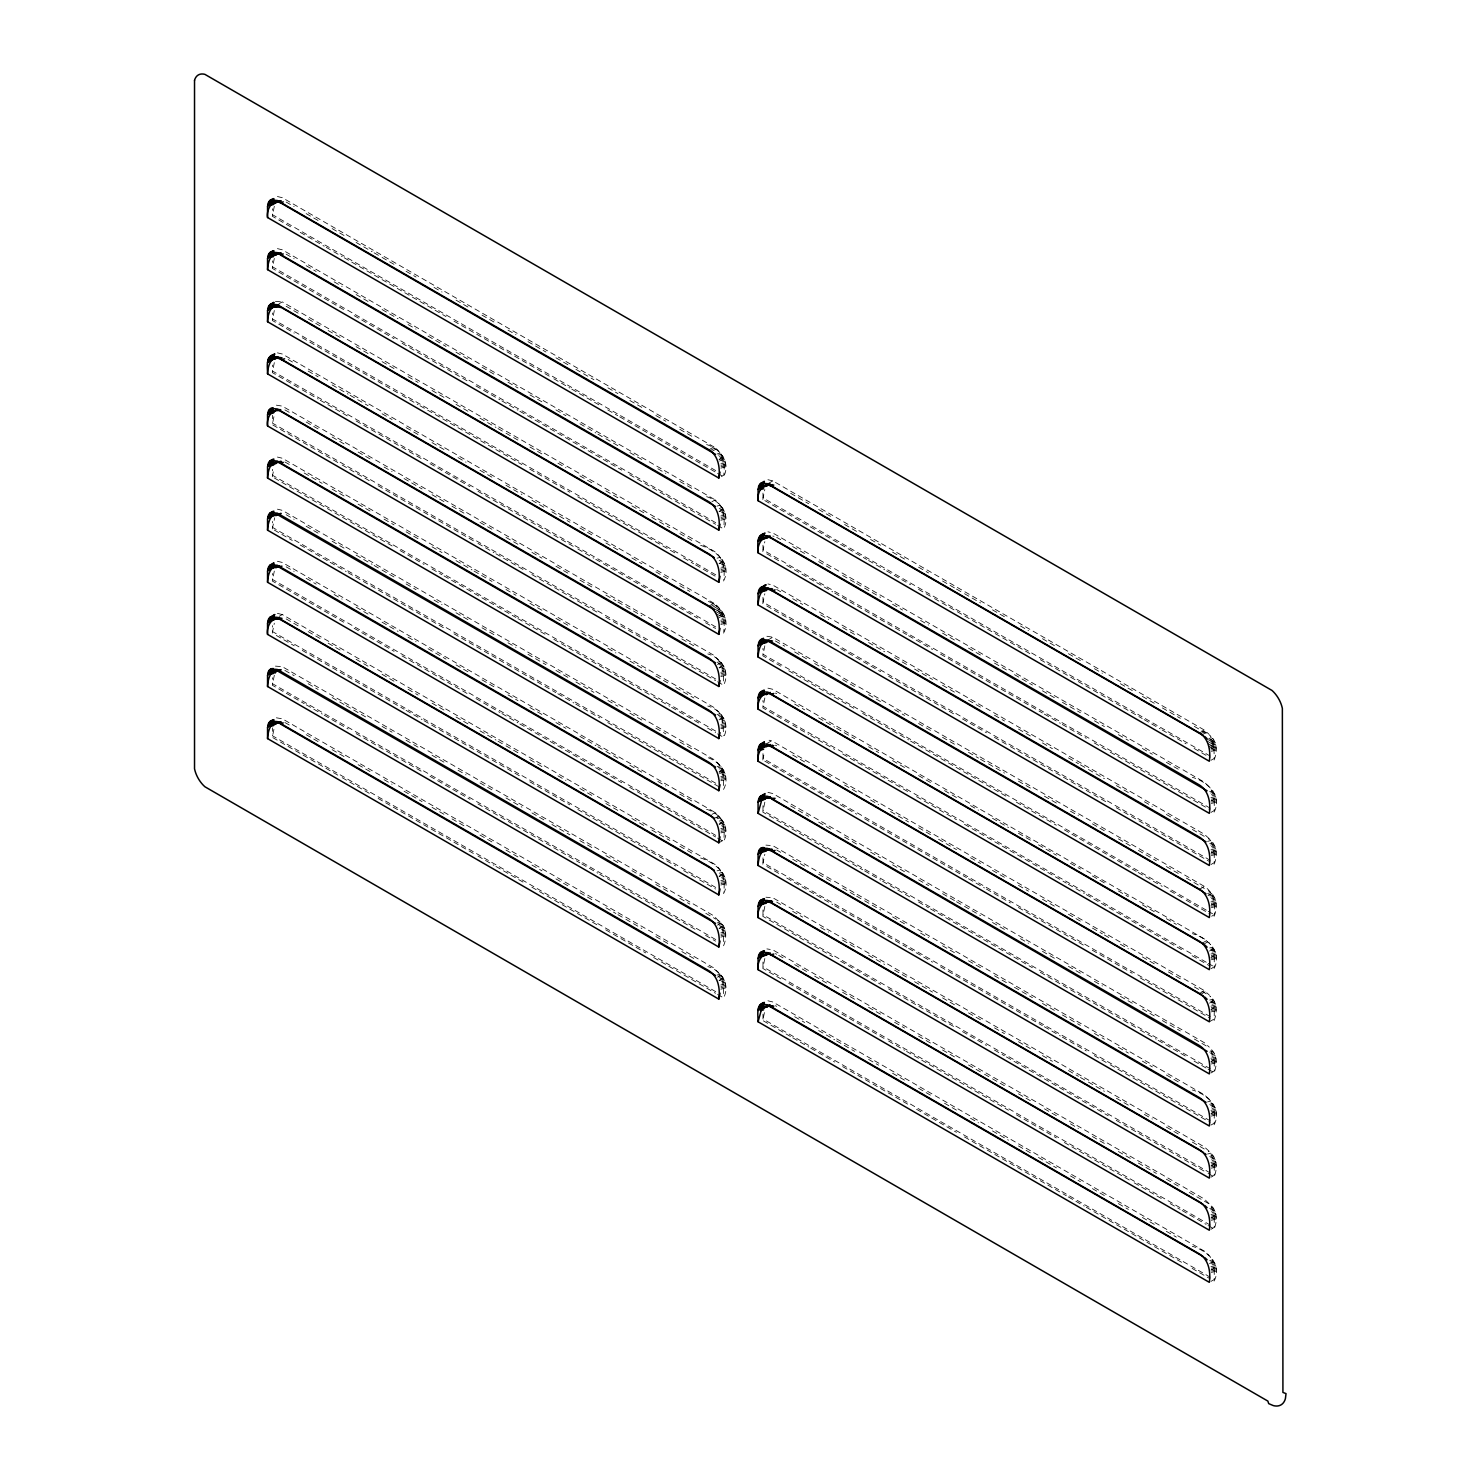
<?xml version="1.0" encoding="UTF-8"?>
<svg xmlns="http://www.w3.org/2000/svg" width="1480" height="1480" viewBox="0 0 1480 1480"><rect width="100%" height="100%" fill="white"/><g stroke="black" fill="none" stroke-linecap="round" stroke-linejoin="round"><path stroke-width="0.75" stroke-dasharray="5 3.75" d="M717.578 473.322L723.554 476.782C731.268 462.463 719.743 448.033 705.831 444.352M717.578 525.437L723.554 528.896C731.268 514.559 719.743 500.148 705.831 496.448M723.554 580.993C732.841 563.566 714.729 549.413 699.837 545.102M723.554 633.107C731.268 618.788 719.743 604.358 705.831 600.677M717.578 681.762L723.554 685.221C730.676 671.92 721.223 657.564 707.829 653.938M717.578 733.877L723.554 737.318C730.676 724.035 721.223 709.679 707.829 706.034M723.554 789.432C731.268 775.113 719.743 760.683 705.831 757.002M717.578 838.087L723.554 841.547C731.268 827.209 719.743 812.798 705.831 809.098M723.554 893.643C732.841 876.216 714.729 862.063 699.837 857.753M723.554 945.757C727.383 937.173 726.569 925.407 717.818 920.246M717.578 994.412L723.554 997.871C730.676 984.57 721.223 970.214 707.829 966.588M1214.081 759.98C1217.485 751.803 1217.374 740.907 1209.567 735.32M1214.081 812.095C1222.85 795.685 1206.995 781.366 1192.343 777.333M1214.081 864.191C1217.892 855.607 1217.078 843.841 1208.328 838.679M1214.081 916.305C1217.892 907.721 1217.078 895.955 1208.328 890.793M1214.081 968.42C1222.85 952.01 1206.995 937.691 1192.343 933.658M1214.081 1020.516C1217.485 1012.339 1217.374 1001.442 1209.567 995.855M1208.087 1069.17L1214.081 1072.63C1217.485 1064.453 1217.374 1053.557 1209.567 1047.97M1214.081 1124.745C1222.85 1108.335 1206.995 1094.016 1192.343 1089.983M1208.087 1173.381L1214.081 1176.841C1217.892 1168.256 1217.078 1156.491 1208.328 1151.329M1208.087 1225.495L1214.081 1228.955C1217.892 1220.371 1217.078 1208.605 1208.328 1203.444L1186.35 1190.753M1214.081 1281.07C1222.85 1264.66 1206.995 1250.341 1192.343 1246.308M274.318 206.312L272.302 216.246L292.263 227.772M274.318 258.427L272.302 268.361L346.172 311.004M274.318 310.541L272.302 320.457L294.261 333.148M274.318 362.637L272.302 372.572L300.255 388.704M273.911 416.731L272.302 424.686L340.178 463.869M272.302 476.782L273.504 470.825M272.302 528.896L274.707 517.76M274.318 571.077L272.302 581.011L346.172 623.654M272.302 633.107L274.318 623.191M274.318 675.287L272.302 685.221L304.233 703.666M273.911 729.381L272.302 737.336L340.178 776.519M762.811 499.445L764.827 489.51M762.811 551.541L764.827 541.625M762.811 603.655L764.827 593.739M764.827 645.835L762.811 655.77L780.774 666.148M764.827 697.949L762.811 707.865L790.764 724.016M762.811 759.98L764.42 752.043M764.827 802.16L762.811 812.095L862.637 869.74M762.811 864.191L764.827 854.274M764.827 906.389L762.811 916.305L832.685 956.654M764.827 958.485L762.811 968.42L780.774 978.798M764.42 1012.579L762.811 1020.516L790.764 1036.666M278.999 303.789L282.273 301.901L713.915 551.115C723.276 556.998 725.2 569.301 723.739 579.438M278.999 616.438L282.273 614.552L713.915 863.765C723.276 869.648 725.2 881.951 723.739 892.088M709.013 449.735L713.915 446.904C723.276 452.788 725.2 465.072 723.739 475.228L718.818 478.059M710.289 450.605L715.192 447.774M711.529 451.641L716.431 448.81M719.058 459.374L722.332 457.487M719.632 461.02L722.906 459.133M711.917 501.776L715.192 499.888C723.591 506.16 725.015 517.612 723.739 527.324M719.058 511.488L722.332 509.601M767.88 483.72L772.782 480.889L1204.424 730.102L1209.271 734.505M719.058 563.602L722.332 561.716M709.013 606.06L713.915 603.23C723.276 609.113 725.2 621.397 723.739 631.553M710.289 606.929L715.192 604.099M711.529 607.966L716.431 605.135M712.713 609.149L717.634 606.319M713.86 610.482L718.762 607.651M714.914 611.906L719.817 609.076M715.857 613.442L720.76 610.593M716.709 615.014L721.611 612.184M717.412 616.642L722.332 613.812M718.004 618.288L722.906 615.458M717.504 664.594L720.76 662.707L722.906 667.573L723.739 683.649M719.058 667.813L722.332 665.926M767.88 640.045L772.782 637.214L1204.424 886.428C1213.785 892.311 1215.709 904.595 1214.248 914.733L1209.327 917.582M719.058 719.928L722.332 718.041L718.762 711.862L713.915 707.44L282.273 458.227L277.426 457.061M766.603 743.663L771.505 740.832L772.782 741.424M719.058 772.024L722.332 770.137L718.762 763.976L713.915 759.555L282.273 510.341L277.426 509.176M719.632 773.67L722.906 771.783L722.332 770.137M711.917 814.426L715.192 812.538C723.591 818.81 725.015 830.262 723.739 839.974L718.818 842.805M715.488 817.959L718.762 816.072M719.058 824.138L722.332 822.251M719.058 876.253L722.332 874.365M717.504 925.148L720.76 923.261L722.906 928.108L723.739 944.203M719.058 928.349L722.332 926.462M717.504 977.244L720.76 975.357L722.906 980.223L723.739 996.299M719.058 980.463L722.332 978.576M1199.522 732.933L1204.424 730.102M1200.798 733.803L1205.701 730.972M1202.038 734.838L1206.94 732.008M1206.367 740.296L1211.288 737.466L1213.841 743.959L1214.248 758.408L1210.973 760.295M1207.217 741.887L1212.12 739.057M1207.939 743.515L1212.842 740.685M1208.513 745.162L1213.415 742.331M1208.938 746.79L1213.841 743.959M1209.216 748.38L1214.118 745.55M1210.973 748.973L1214.248 747.086M1210.973 801.087L1214.248 799.2L1213.415 794.446L1210.326 788.063L1204.424 782.199L772.782 532.985L767.935 531.82M1210.973 812.409L1214.248 810.522L1214.248 799.2M1210.973 853.202L1214.248 851.296L1213.415 846.542L1209.271 838.735L1204.424 834.313L772.782 585.1L767.935 583.934M1210.973 864.524L1214.248 862.637L1214.248 851.296M1199.522 889.258L1204.424 886.428M1208.013 895.678L1211.288 893.791M1210.973 905.298L1214.248 903.411M1202.038 943.26L1206.94 940.429L1209.271 942.945M1203.24 944.462L1208.142 941.632M1209.567 951.011L1212.842 949.124L1210.326 944.388M1210.973 957.412L1214.248 955.525L1212.842 949.124M1210.973 968.734L1214.248 966.847L1214.248 955.525M1199.522 993.469L1204.424 990.638L1209.271 995.06M1200.798 994.338L1205.701 991.508M1209.567 1003.126L1212.842 1001.22L1210.326 996.484M1210.973 1009.527L1214.248 1007.621L1212.842 1001.22M1209.327 1021.792L1214.248 1018.962L1214.248 1007.621M1210.973 1061.623L1214.248 1059.736L1210.326 1048.599M1210.973 1072.963L1214.248 1071.058L1214.248 1059.736M1210.973 1113.737L1214.248 1111.85L1213.415 1107.095L1209.271 1099.27L1204.424 1094.849L772.782 845.654L765.937 845.117M1210.973 1125.059L1214.248 1123.172L1214.248 1111.85M1210.973 1165.852L1214.248 1163.965L1213.415 1159.192L1209.271 1151.385L1204.424 1146.963L772.782 897.75L765.937 897.213M1210.973 1177.173L1214.248 1175.286L1214.248 1163.965M1210.973 1217.947L1214.248 1216.061L1213.415 1211.306L1210.326 1204.923L1204.424 1199.078L772.782 949.864L766.88 948.902M1210.973 1229.288L1214.248 1227.383L1214.248 1216.061M1209.567 1263.661L1212.842 1261.774L1210.326 1257.038M1210.973 1270.062L1214.248 1268.175L1212.842 1261.774M1210.973 1281.384L1214.248 1279.497L1214.248 1268.175M275.428 301.384L282.273 301.901M275.428 666.13L282.273 666.666L713.915 915.88L720.76 923.261M717.079 453.971L720.242 453.121M718.188 455.1L721.352 454.249M719.206 456.339L722.37 455.489M720.113 457.671L723.276 456.821M719.317 459.485L724.053 458.227M721.537 460.521L724.701 459.67M722.037 462L725.182 461.15M720.797 463.906L725.533 462.63M720.982 465.368L725.718 464.091M721.001 466.774L725.737 465.516M720.852 468.124L725.588 466.866M717.079 506.068L720.242 505.235M719.206 508.435L722.37 507.585M720.113 509.768L723.276 508.916M719.317 511.599L724.053 510.323M721.537 512.616L724.701 511.784M722.037 514.096L725.182 513.264M720.797 516.002L725.533 514.744M720.982 517.463L725.718 516.206M721.001 518.888L725.737 517.612M720.852 520.238L725.588 518.962M717.079 558.182L720.242 557.331M719.206 560.55L722.37 559.699M720.113 561.882L723.276 561.031M719.317 563.713L724.053 562.437M721.537 564.731L724.701 563.88M722.037 566.211L725.182 565.36M720.797 568.116L725.533 566.84M720.982 569.578L725.718 568.302M721.001 571.002L725.737 569.726M720.852 572.353L725.588 571.077M717.079 610.297L720.242 609.446M718.188 611.425L721.352 610.574M719.206 612.665L722.37 611.813M720.113 613.996L723.276 613.146M719.317 615.81L724.053 614.552M721.537 616.846L724.701 615.995M722.037 618.326L725.182 617.475M720.797 620.231L725.533 618.955M720.982 621.692L725.718 620.416M721.001 623.099L725.737 621.841M720.852 624.449L725.588 623.191M717.079 662.393L720.242 661.56M718.188 663.521L721.352 662.67M719.206 664.76L722.37 663.91M720.113 666.093L723.276 665.241M719.317 667.924L724.053 666.648M721.537 668.96L724.701 668.109M722.037 670.422L725.182 669.589M720.797 672.327L725.533 671.069M720.982 673.788L725.718 672.53M721.001 675.213L725.737 673.937M720.852 676.563L725.588 675.287M717.079 714.507L720.242 713.656M718.188 715.635L721.352 714.785M719.206 716.875L722.37 716.024M720.113 718.207L723.276 717.356M720.89 719.613L724.053 718.762M721.537 721.056L724.701 720.205M722.037 722.536L725.182 721.685M720.797 724.442L725.533 723.165M720.982 725.903L725.718 724.627M721.001 727.327L725.737 726.051M720.852 728.678L725.588 727.402M717.079 766.621L720.242 765.771M718.188 767.75L721.352 766.899M719.206 768.99L722.37 768.139M720.113 770.322L723.276 769.471M719.317 772.135L724.053 770.877M721.537 773.171L724.701 772.32M722.037 774.651L725.182 773.799M720.797 776.556L725.533 775.279M720.982 778.018L725.718 776.741M721.001 779.423L725.737 778.166M720.852 780.774L725.588 779.516M715.895 817.719L719.058 816.886M717.079 818.718L720.242 817.885M719.206 821.086L722.37 820.235M720.113 822.418L723.276 821.567M719.317 824.249L724.053 822.973M721.537 825.285L724.701 824.434M722.037 826.746L725.182 825.914M720.797 828.652L725.533 827.394M720.982 830.114L725.718 828.856M721.001 831.538L725.737 830.262M720.852 832.889L725.588 831.612M717.079 870.832L720.242 869.981M1209.715 739.519L1212.879 738.687M1210.621 740.851L1213.785 740.019M719.206 873.2L722.37 872.349M1211.399 742.257L1214.562 741.406M720.113 874.532L723.276 873.681M1212.046 743.719L1215.21 742.868M719.317 876.364L724.053 875.087M1210.955 745.606L1215.709 744.348M721.537 877.381L724.701 876.53M1211.306 747.086L1216.042 745.827M722.037 878.861L725.182 878.01M1211.491 748.547L1216.227 747.289M720.797 880.766L725.533 879.49M1211.51 749.971L1216.245 748.695M720.982 882.228L725.718 880.952M1211.361 751.322L1216.098 750.046M721.001 883.653L725.737 882.376M720.852 885.003L725.588 883.726M717.079 922.947L720.242 922.096M1209.715 791.634L1212.879 790.783M718.188 924.075L721.352 923.224M1210.621 792.966L1213.785 792.115M719.206 925.315L722.37 924.463M1211.399 794.371L1214.562 793.521M720.113 926.647L723.276 925.796M1212.046 795.815L1215.21 794.982M719.317 928.46L724.053 927.202M1210.955 797.72L1215.709 796.443M721.537 929.496L724.701 928.645M1211.306 799.2L1216.042 797.923M722.037 930.976L725.182 930.125M1211.491 800.662L1216.227 799.385M720.797 932.881L725.533 931.605M1211.51 802.086L1216.245 800.81M720.982 934.343L725.718 933.066M1211.361 803.437L1216.098 802.16M721.001 935.749L725.737 934.49M720.852 937.099L725.588 935.841M1207.588 841.38L1210.751 840.529M717.079 975.043L720.242 974.21M1209.715 843.748L1212.879 842.897M718.188 976.171L721.352 975.339M1210.621 845.08L1213.785 844.229M719.206 977.411L722.37 976.578M1211.399 846.468L1214.562 845.635M720.113 978.742L723.276 977.892M1212.046 847.929L1215.21 847.078M719.317 980.574L724.053 979.298M1210.955 849.835L1215.709 848.558M721.537 981.61L724.701 980.759M1211.306 851.315L1216.042 850.038M722.037 983.072L725.182 982.239M1211.491 852.776L1216.227 851.5M720.797 984.977L725.533 983.719M1211.51 854.182L1216.245 852.924M720.982 986.439L725.718 985.181M1211.361 855.533L1216.098 854.274M721.001 987.863L725.737 986.587M720.852 989.214L725.588 987.937M1207.588 893.476L1210.751 892.644M1208.697 894.605L1211.861 893.772M1209.715 895.844L1212.879 895.012M1210.621 897.176L1213.785 896.344M1211.399 898.582L1214.562 897.731M1212.046 900.043L1215.21 899.193M1210.955 901.93L1215.709 900.673M1211.306 903.411L1216.042 902.153M1211.491 904.872L1216.227 903.614M1211.51 906.297L1216.245 905.02M1211.361 907.647L1216.098 906.371M1209.715 947.958L1212.879 947.108M1210.621 949.291L1213.785 948.439M1211.399 950.697L1214.562 949.845M1212.046 952.139L1215.21 951.307M1210.955 954.045L1215.709 952.769M1211.306 955.525L1216.042 954.248M1211.491 956.986L1216.227 955.71M1211.51 958.411L1216.245 957.135M1211.361 959.761L1216.098 958.485M1209.715 1000.073L1212.879 999.222M1210.621 1001.405L1213.785 1000.554M1211.399 1002.793L1214.562 1001.96M1212.046 1004.254L1215.21 1003.403M1210.955 1006.16L1215.709 1004.883M1211.306 1007.639L1216.042 1006.363M1211.491 1009.101L1216.227 1007.825M1211.51 1010.507L1216.245 1009.249M1211.361 1011.858L1216.098 1010.6M1209.715 1052.169L1212.879 1051.336M1210.621 1053.501L1213.785 1052.668M1211.399 1054.907L1214.562 1054.056M1212.046 1056.369L1215.21 1055.517M1210.955 1058.255L1215.709 1056.998M1211.306 1059.736L1216.042 1058.477M1211.491 1061.197L1216.227 1059.939M1211.51 1062.621L1216.245 1061.345M1211.361 1063.972L1216.098 1062.696M1207.588 1101.916L1210.751 1101.064M1209.715 1104.284L1212.879 1103.433M1210.621 1105.616L1213.785 1104.764M1211.399 1107.022L1214.562 1106.17M1212.046 1108.465L1215.21 1107.632M1210.955 1110.37L1215.709 1109.093M1211.306 1111.85L1216.042 1110.573M1211.491 1113.312L1216.227 1112.035M1211.51 1114.736L1216.245 1113.46M1211.361 1116.086L1216.098 1114.81M1207.588 1154.03L1210.751 1153.179M1209.715 1156.398L1212.879 1155.547M1210.621 1157.73L1213.785 1156.879M1211.399 1159.118L1214.562 1158.285M1212.046 1160.579L1215.21 1159.728M1210.955 1162.485L1215.709 1161.208M1211.306 1163.965L1216.042 1162.688M1211.491 1165.426L1216.227 1164.149M1211.51 1166.832L1216.245 1165.574M1211.361 1168.183L1216.098 1166.925M1209.715 1208.494L1212.879 1207.661M1210.621 1209.826L1213.785 1208.994M1211.399 1211.232L1214.562 1210.381M1212.046 1212.694L1215.21 1211.842M1210.955 1214.581L1215.709 1213.322M1211.306 1216.061L1216.042 1214.803M1211.491 1217.522L1216.227 1216.264M1211.51 1218.947L1216.245 1217.67M1211.361 1220.297L1216.098 1219.02M1209.715 1260.609L1212.879 1259.758M1210.621 1261.941L1213.785 1261.09M1211.399 1263.347L1214.562 1262.495M1212.046 1264.79L1215.21 1263.957M1210.955 1266.695L1215.709 1265.418M1211.306 1268.175L1216.042 1266.917M1211.491 1269.637L1216.227 1268.36M1211.51 1271.061L1216.245 1269.784M1211.361 1272.411L1216.098 1271.135M276.371 405.168L282.273 406.131L713.915 655.344L720.76 662.707M276.371 717.818L282.273 718.78L713.915 967.994L720.76 975.357M766.88 636.252L772.782 637.214M277.426 196.526L282.273 197.691L713.915 446.904M277.426 248.621L282.273 249.806L715.192 499.888M277.426 352.851L282.273 354.016L713.915 603.23M767.935 479.705L772.782 480.889M277.426 561.271L282.273 562.456L715.192 812.538M277.426 613.386L282.273 614.552M767.935 688.145L772.782 689.31L1206.94 940.429M767.935 792.374L772.782 793.539L1204.424 1042.753L1209.271 1047.156M767.935 1000.795L772.782 1001.979L1204.424 1251.173L1209.271 1255.595M769.082 740.24L771.505 740.832M772.801 536.056L774.077 536.315M775.39 640.97L784.678 646.187M284.882 409.886L292.152 413.956M775.39 693.066L776.686 693.676M284.882 461.982L292.152 466.052M775.39 745.18L776.686 745.791M284.882 670.422L294.15 675.657M775.39 953.62L776.686 954.23M284.882 722.536L292.152 726.606M775.39 1005.734L776.686 1006.345M286.158 202.057L294.15 206.663M306.157 213.601L318.144 220.52M332.131 228.586L344.118 235.524M356.107 242.443L372.091 251.674M374.089 252.821L380.082 256.281M382.081 257.446L394.069 264.365M406.075 271.284L416.065 277.056M434.047 287.435L442.039 292.041M456.025 300.125L468.013 307.045M481.999 315.129L494.005 322.048M507.991 330.132L515.984 334.739M527.971 341.658L545.954 352.036M555.943 357.809L567.932 364.728M575.923 369.353L593.924 379.731M607.91 387.815L617.9 393.588M629.888 400.507L641.876 407.425M655.862 415.51L665.852 421.264M679.838 429.348L691.845 436.267M790.672 493.321L808.654 503.718M818.644 509.471L830.632 516.409M844.618 524.475L856.606 531.394M870.591 539.479L880.6 545.251M892.588 552.17L904.576 559.088M918.562 567.173L928.552 572.945M942.538 581.011L954.526 587.93M956.524 589.096L962.518 592.555M964.516 593.702L980.519 602.934M992.507 609.852L1006.492 617.937M1020.479 626.003L1028.47 630.628M1042.457 638.694L1054.445 645.632M1068.43 653.698L1080.437 660.616M1094.423 668.701L1102.415 673.308M1120.397 683.705L1132.385 690.624M1142.375 696.396L1154.363 703.315M1162.355 707.921L1180.355 718.318M1194.342 726.384L1208.328 734.469M715.746 470.603L272.468 214.692L272.468 208.791M1210.252 756.114L762.977 497.872L762.977 490.01M300.255 232.379L324.213 246.217M326.211 247.364L342.176 256.595M344.174 257.742L446.017 316.535M453.99 321.16L551.837 377.641M553.835 378.788L569.818 388.019M571.817 389.166L599.77 405.317M607.744 409.923L617.734 415.677M619.732 416.842L715.58 472.175M764.809 500.591L866.633 559.385M868.63 560.532L884.615 569.763M886.613 570.91L910.57 584.748M918.543 589.355L932.529 597.439M934.528 598.586L1032.374 655.067M1040.348 659.692L1142.19 718.485M1144.188 719.632L1160.154 728.845M1162.152 730.01L1186.128 743.83M1194.101 748.455L1210.085 757.668M286.158 254.171L294.15 258.778M306.157 265.697L316.147 271.469M334.129 281.848L342.121 286.473M356.107 294.539L368.095 301.476M382.081 309.542L398.083 318.774M408.073 324.546L416.065 329.152M428.053 336.089L446.035 346.468M456.025 352.24L468.013 359.159M481.999 367.225L494.005 374.163M507.991 382.229L517.982 388M529.97 394.92L541.957 401.839M555.943 409.923L565.934 415.695M579.92 423.761L595.922 432.993M597.92 434.158L603.914 437.618M605.912 438.764L617.9 445.684M629.888 452.603L643.874 460.687M657.86 468.772L665.852 473.378M679.838 481.463L691.845 488.382M776.686 537.351L780.682 539.663M792.67 546.582L804.658 553.52M818.644 561.586L830.632 568.505M842.62 575.442L854.608 582.362M856.606 583.509L862.6 586.968M864.598 588.134L880.6 597.346M892.588 604.284L902.578 610.038M920.56 620.435L928.552 625.041M942.538 633.126L954.526 640.045M968.512 648.129L980.519 655.048M994.505 663.114L1006.492 670.033M1014.485 674.658L1032.466 685.037M1042.457 690.809L1054.445 697.727M1062.437 702.352L1080.437 712.731M1094.423 720.816L1104.413 726.569M1118.399 734.654L1128.389 740.426M1142.375 748.491L1152.365 754.264M1166.351 762.348L1178.358 769.267M715.746 522.718L272.468 266.789L272.468 260.887M1210.252 808.21L762.977 549.987L762.977 542.124M354.164 315.629L394.087 338.68M402.079 343.286L467.976 381.322M475.968 385.947L499.926 399.785M501.924 400.932L517.889 410.145M519.887 411.311L621.73 470.104M629.721 474.71L715.58 524.29M766.788 553.853L778.776 560.772M786.768 565.379L814.721 581.529M816.72 582.676L832.685 591.889M834.683 593.054L906.574 634.55M908.572 635.697L932.529 649.535M940.522 654.141L1042.345 712.935M1044.343 714.1L1060.328 723.313M1062.326 724.479L1086.283 738.298M1094.275 742.923L1108.243 750.989M1110.241 752.136L1210.085 809.782M286.158 306.268L298.164 313.205M308.154 318.959L320.143 325.896M328.135 330.503L342.121 338.587M356.107 346.653L368.095 353.572M382.081 361.657L394.069 368.575M408.073 376.66L418.063 382.414M432.049 390.498L444.037 397.417M456.025 404.336L468.013 411.274M480.001 418.193L496.004 427.424M498.002 428.571L503.996 432.031M505.993 433.196L517.982 440.115M529.97 447.034L543.956 455.1M557.942 463.185L565.934 467.791M579.92 475.876L591.926 482.795M605.912 490.879L617.9 497.798M631.886 505.882L643.874 512.802M651.866 517.408L669.848 527.787M679.838 533.559L691.845 540.477M776.686 589.466L780.682 591.778M792.67 598.697L802.66 604.469M820.641 614.848L828.634 619.473M842.62 627.538L854.608 634.457M868.594 642.542L884.596 651.774M894.586 657.546L906.574 664.465M914.566 669.071L932.548 679.468M942.538 685.221L954.526 692.159M968.512 700.225L980.519 707.144M994.505 715.229L1004.495 721.001M1018.481 729.067L1030.468 735.986M1042.457 742.923L1052.447 748.695M1068.43 757.908L1078.439 763.68M1080.437 764.846L1086.431 768.305M1088.429 769.452L1104.413 778.684M1116.401 785.602L1130.387 793.687M1144.373 801.753L1152.365 806.378M1166.351 814.444L1178.358 821.382M1192.343 829.448L1204.332 836.366M715.746 574.832L272.468 318.903L272.468 313.002M1210.252 860.324L762.977 602.101L762.977 594.239M302.253 337.755L400.081 394.235M402.079 395.401L418.063 404.614M420.061 405.779L521.885 464.572M529.877 469.179L569.818 492.23M577.792 496.836L645.687 536.038M647.685 537.203L675.639 553.335M683.63 557.942L693.602 563.713M695.6 564.861L715.58 576.386M766.788 605.968L832.685 644.004M840.677 648.61L880.619 671.68M888.592 676.286L954.489 714.322M962.481 718.947L986.439 732.766M994.431 737.391L1008.398 745.457M1010.396 746.605L1108.243 803.104M1116.235 807.71L1210.085 861.897M288.156 359.529L294.15 362.989M308.154 371.073L318.144 376.845M332.131 384.911L348.115 394.143M350.113 395.308L368.095 405.687M382.081 413.771L392.071 419.525M406.075 427.609L418.063 434.528M432.049 442.613L444.037 449.532M458.023 457.598L466.015 462.223M480.001 470.289L492.007 477.226M505.993 485.292L521.977 494.524M531.968 500.296L543.956 507.215M551.948 511.84L569.929 522.218M579.92 527.99L591.926 534.909M605.912 542.975L617.9 549.913M631.886 557.979L641.876 563.751M655.862 571.835L667.85 578.754M679.838 585.673L689.846 591.445M794.668 651.959L806.655 658.877M814.648 663.502L828.634 671.568M842.62 679.653L854.608 686.572M868.594 694.657L880.6 701.576M894.586 709.641L904.576 715.413M918.562 723.498L930.55 730.417M942.538 737.336L954.526 744.255M968.512 752.34L978.52 758.112M980.519 759.259L986.513 762.718M988.511 763.865L1004.495 773.096M1018.481 781.181L1030.468 788.1M1044.455 796.185L1056.442 803.104M1070.447 811.17L1078.439 815.795M1092.425 823.861L1104.413 830.798M1118.399 838.864L1130.387 845.783M1138.379 850.408L1156.361 860.787M1166.351 866.559L1178.358 873.477M1186.35 878.102L1204.332 888.481M715.746 626.928L272.468 371.018L272.468 365.116M1206.255 910.126L762.977 654.197L762.977 648.296M1208.254 911.292L1214.248 914.733M302.253 389.869L318.219 399.082M320.216 400.248L348.17 416.38M356.162 420.986L422.059 459.041M430.033 463.647L469.974 486.698M477.966 491.305L575.794 547.804M577.792 548.951L593.776 558.182M595.774 559.329L697.598 618.122M705.59 622.729L715.58 628.501M788.766 670.755L854.663 708.791M862.637 713.416L890.59 729.548M892.588 730.695L908.572 739.926M910.57 741.073L1008.398 797.554M1016.39 802.179L1056.332 825.23M1064.323 829.836L1136.196 871.35M1138.194 872.497L1162.152 886.335M1170.144 890.942L1184.13 899.008M1186.128 900.173L1210.085 913.993M306.157 422.022L318.144 428.96M332.131 437.026L344.118 443.945M358.105 452.029L370.093 458.948M384.079 467.033L392.071 471.639M404.077 478.558L422.059 488.955M432.049 494.709L444.037 501.646M452.029 506.252L466.015 514.337M480.001 522.403L492.007 529.322M505.993 537.407L517.982 544.326M531.968 552.41L541.957 558.163M555.943 566.248L567.932 573.167M579.92 580.086L591.926 587.024M605.912 595.09L615.902 600.862M617.9 602.009L623.894 605.468M625.892 606.634L641.876 615.865M655.862 623.931L667.85 630.85M681.836 638.935L693.843 645.854M794.668 704.073L804.658 709.845M818.644 717.911L834.628 727.143M836.626 728.29L854.608 738.687M868.594 746.752L878.602 752.524M892.588 760.609L904.576 767.528M918.562 775.594L930.55 782.532M944.536 790.598L956.524 797.516M970.51 805.601L978.52 810.207M992.507 818.292L1008.49 827.524M1018.481 833.296L1030.468 840.215M1038.461 844.821L1056.442 855.218M1070.447 863.284L1080.437 869.056M1092.425 875.975L1104.413 882.894M1118.399 890.979L1128.389 896.751M1142.375 904.817L1154.363 911.736M1166.351 918.673L1176.36 924.427M715.746 679.043L272.468 423.114L272.468 415.251M1206.255 962.24L762.977 706.312L762.977 700.41M1208.254 963.388L1214.248 966.847M342.176 465.035L370.13 481.166M378.121 485.773L475.968 542.272M477.966 543.419L493.932 552.651M495.93 553.798L523.883 569.929M531.875 574.554L597.772 612.591M605.745 617.197L645.687 640.266M653.679 644.873L715.58 680.615M792.762 725.163L808.727 734.395M810.726 735.542L834.683 749.38M842.675 753.986L908.572 792.022M916.564 796.647L956.487 819.698M964.479 824.305L1066.322 883.098M1068.301 884.263L1084.285 893.476M1086.283 894.623L1184.13 951.122M1192.103 955.729L1210.085 966.107M774.78 742.59L1204.424 990.638M304.159 472.99L322.141 483.368M332.131 489.14L344.118 496.059M358.105 504.144L370.093 511.062M384.079 519.129L394.069 524.901M406.075 531.82L418.063 538.739M432.049 546.823L442.039 552.595M456.025 560.661L472.009 569.893M474.007 571.058L492.007 581.437M505.993 589.521L515.984 595.274M529.97 603.359L541.957 610.278M555.943 618.363L567.932 625.282M581.918 633.348L593.924 640.285M607.91 648.351L615.902 652.976M629.888 661.042L645.872 670.274M655.862 676.046L667.85 682.965M675.842 687.59L693.843 697.968M792.67 755.022L804.658 761.941M818.644 770.026L830.632 776.945M844.618 785.029L856.606 791.948M870.591 800.014L878.602 804.639M890.59 811.558L908.572 821.937M918.562 827.709L930.55 834.628M938.542 839.253L956.524 849.631M970.51 857.716L980.519 863.469M992.507 870.407L1004.495 877.326M1018.481 885.391L1028.47 891.163M1042.457 899.248L1054.445 906.167M1068.43 914.233L1080.437 921.171M1092.425 928.09L1102.415 933.862M1104.413 935.009L1110.407 938.468M1120.397 944.24L1128.389 948.846M1142.375 956.931L1154.363 963.85M1168.368 971.935L1180.355 978.854M1194.342 986.92L1208.328 995.004M715.746 731.157L272.468 475.228L272.468 469.327M1210.252 1016.649L762.977 758.426L762.977 752.524M274.281 477.948L392.108 545.954M400.081 550.56L424.039 564.398M432.031 569.023L442.021 574.777M444.019 575.923L515.891 617.438M517.889 618.585L545.843 634.716M553.835 639.341L651.681 695.822M653.679 696.969L669.645 706.201M671.643 707.348L699.596 723.498M707.588 728.105L715.58 732.711M764.809 761.127L830.687 799.182M832.685 800.329L856.661 814.167M864.635 818.773L966.477 877.566M968.475 878.732L984.441 887.945M986.439 889.091L1010.396 902.93M1018.388 907.536L1084.285 945.591M1092.277 950.197L1132.2 973.248M1140.192 977.873L1210.085 1018.221M286.158 514.707L294.15 519.332M306.157 526.251L318.144 533.17M332.131 541.236L344.118 548.173M356.107 555.093L372.091 564.324M374.089 565.471L380.082 568.93M382.081 570.096L394.069 577.015M406.075 583.934L416.065 589.706M434.047 600.085L442.039 604.71M456.025 612.776L468.013 619.695M481.999 627.779L494.005 634.698M507.991 642.783L515.984 647.389M527.971 654.308L545.954 664.687M555.943 670.459L567.932 677.396M575.923 682.002L593.924 692.381M607.91 700.466L617.9 706.238M629.888 713.157L641.876 720.076M655.862 728.16L665.852 733.913M679.838 741.998L691.845 748.917M790.672 805.971L808.654 816.368M818.644 822.121L830.632 829.059M844.618 837.125L856.606 844.044M870.591 852.129L880.6 857.901M892.588 864.82L904.576 871.739M918.562 879.823L928.552 885.595M942.538 893.661L954.526 900.58M956.524 901.746L962.518 905.205M964.516 906.352L980.519 915.584M992.507 922.503L1006.492 930.587M1020.479 938.653L1028.47 943.278M1042.457 951.344L1054.445 958.282M1068.43 966.348L1080.437 973.267M1094.423 981.351L1102.415 985.958M1120.397 996.355L1132.385 1003.273M1142.375 1009.045L1154.363 1015.964M1162.355 1020.571L1180.355 1030.968M1194.342 1039.034L1208.328 1047.119M715.746 783.253L272.468 527.343L272.468 521.441M1210.252 1068.764L762.977 810.522L762.977 802.66M274.281 530.043L292.263 540.422M300.255 545.029L328.209 561.179M330.207 562.326L346.172 571.558M348.17 572.705L446.017 629.185M453.99 633.81L555.832 692.603M557.831 693.75L573.796 702.982M575.794 704.129L599.77 717.966M607.744 722.573L621.73 730.639M623.727 731.786L719.576 787.138M864.635 870.888L880.619 880.101M882.616 881.266L910.57 897.398M918.543 902.005L928.534 907.777M930.532 908.924L1032.374 967.717M1040.348 972.342L1138.194 1028.822M1140.192 1029.969L1156.176 1039.201M1158.156 1040.348L1186.128 1056.498M1194.101 1061.105L1206.089 1068.024M286.158 566.822L294.15 571.428M306.157 578.347L316.147 584.119M334.129 594.498L342.121 599.123M356.107 607.188L368.095 614.126M382.081 622.192L398.083 631.423M408.073 637.196L416.065 641.802M428.053 648.74L446.035 659.118M456.025 664.89L468.013 671.809M481.999 679.875L494.005 686.812M507.991 694.879L517.982 700.651M529.97 707.57L541.957 714.489M555.943 722.573L565.934 728.345M579.92 736.411L595.922 745.643M597.92 746.808L603.914 750.268M605.912 751.415L617.9 758.334M629.888 765.252L643.874 773.337M657.86 781.422L665.852 786.028M679.838 794.113L691.845 801.032M776.686 850.001L780.682 852.313M792.67 859.233L804.658 866.17M818.644 874.236L830.632 881.155M842.62 888.093L854.608 895.012M856.606 896.159L862.6 899.618M864.598 900.784L880.6 909.996M892.588 916.934L906.574 925M920.56 933.085L928.552 937.691M942.538 945.776L954.526 952.695M968.512 960.779L980.519 967.698M994.505 975.764L1006.492 982.683M1014.485 987.308L1032.466 997.687M1042.457 1003.458L1054.445 1010.378M1062.437 1015.003L1080.437 1025.381M1094.423 1033.466L1104.413 1039.219M1118.399 1047.303L1128.389 1053.076M1142.375 1061.142L1152.365 1066.914M1166.351 1074.998L1178.358 1081.917M715.746 835.368L272.468 579.438L272.468 573.537M1210.252 1120.878L762.977 862.637L762.977 854.774M354.164 628.279L394.087 651.33M402.079 655.936L467.976 693.99M475.968 698.597L499.926 712.435M501.924 713.582L517.889 722.795M519.887 723.961L621.73 782.754M629.721 787.36L715.58 836.94M766.788 866.503L778.776 873.422M786.768 878.029L814.721 894.179M816.72 895.326L832.685 904.539M834.683 905.705L906.574 947.2M908.572 948.347L932.529 962.185M940.522 966.792L1042.345 1025.603M1044.343 1026.75L1060.328 1035.963M1062.326 1037.129L1086.283 1050.948M1094.275 1055.573L1108.243 1063.639M1110.241 1064.786L1210.085 1122.432M286.158 618.918L298.164 625.855M308.154 631.609L320.143 638.546M328.135 643.153L342.121 651.237M356.107 659.303L368.095 666.222M382.081 674.307L394.069 681.226M408.073 689.31L418.063 695.063M432.049 703.148L444.037 710.067M456.025 716.986L468.013 723.923M480.001 730.843L496.004 740.074M498.002 741.221L503.996 744.68M505.993 745.846L517.982 752.765M529.97 759.684L543.956 767.75M557.942 775.835L565.934 780.441M579.92 788.526L591.926 795.445M605.912 803.529L617.9 810.448M631.886 818.533L643.874 825.452M651.866 830.058L669.848 840.437M679.838 846.209L691.845 853.128M776.686 902.115L780.682 904.428M792.67 911.347L802.66 917.119M820.641 927.498L828.634 932.123M842.62 940.188L854.608 947.108M868.594 955.192L884.596 964.423M894.586 970.195L906.574 977.115M914.566 981.721L932.548 992.118M942.538 997.871L954.526 1004.809M968.512 1012.875L980.519 1019.794M994.505 1027.879L1004.495 1033.651M1018.481 1041.716L1030.468 1048.654M1042.457 1055.573L1052.447 1061.345M1068.43 1070.558L1078.439 1076.33M1080.437 1077.495L1086.431 1080.955M1088.429 1082.102L1104.413 1091.333M1116.401 1098.253L1130.387 1106.337M1144.373 1114.403L1152.365 1119.028M1166.351 1127.094L1178.358 1134.032M1192.343 1142.098L1204.332 1149.017M715.746 887.482L272.468 631.553L272.468 625.652M1210.252 1172.974L762.977 914.751L762.977 906.889M276.279 635.42L294.261 645.798M302.253 650.404L404.077 709.198M406.075 710.345L422.059 719.576M424.039 720.723L521.885 777.222M529.877 781.829L569.818 804.88M577.792 809.505L649.683 851M651.681 852.147L675.639 865.985M683.63 870.591L697.598 878.658M699.596 879.823L715.58 889.036M840.677 961.26L880.619 984.33M888.592 988.936L954.489 1026.972M962.481 1031.597L986.439 1045.417M994.431 1050.042L1004.42 1055.795M1006.418 1056.961L1108.243 1115.754M1116.235 1120.36L1206.089 1172.234M308.154 683.723L318.144 689.495M332.131 697.561L344.118 704.499M346.117 705.646L368.095 718.337M382.081 726.421L392.071 732.174M406.075 740.259L418.063 747.178M432.049 755.263L444.037 762.182M458.023 770.248L466.015 774.873M480.001 782.938L492.007 789.876M505.993 797.942L521.977 807.173M531.968 812.946L543.956 819.865M551.948 824.49L569.929 834.868M579.92 840.64L591.926 847.559M605.912 855.625L617.9 862.562M631.886 870.629L641.876 876.401M655.862 884.485L667.85 891.404M679.838 898.323L689.846 904.095M705.831 913.327L715.821 919.099M778.684 955.377L784.678 958.837M794.668 964.608L806.655 971.528M814.648 976.153L828.634 984.219M842.62 992.303L854.608 999.222M868.594 1007.307L880.6 1014.226M894.586 1022.292L904.576 1028.064M918.562 1036.148L930.55 1043.067M942.538 1049.986L954.526 1056.905M968.512 1064.989L982.517 1073.055M984.514 1074.221L990.509 1077.68M992.507 1078.828L1004.495 1085.746M1018.481 1093.831L1030.468 1100.75M1044.455 1108.835L1056.442 1115.754M1070.447 1123.82L1078.439 1128.445M1092.425 1136.529L1104.413 1143.448M1118.399 1151.514L1130.387 1158.433M1138.379 1163.058L1156.361 1173.437M1166.351 1179.208L1178.358 1186.128M715.746 939.578L272.468 683.668L272.468 677.766M1210.252 1225.089L762.977 966.847L762.977 958.985M306.231 704.813L322.214 714.045M324.213 715.192L348.17 729.029M356.162 733.636L422.059 771.691M430.033 776.297L469.974 799.348M477.966 803.955L579.79 862.766M581.788 863.913L597.772 873.126M599.77 874.292L697.598 930.772M705.59 935.379L715.58 941.151M788.766 983.405L886.613 1039.885M888.592 1041.051L904.576 1050.264M906.574 1051.411L1008.398 1110.222M1016.39 1114.829L1056.332 1137.88M1064.323 1142.486L1132.2 1181.688M1134.198 1182.835L1162.152 1198.985M1170.144 1203.592L1180.133 1209.364M1182.131 1210.511L1206.089 1224.349M306.157 734.672L318.144 741.61M332.131 749.676L344.118 756.595M358.105 764.679L370.093 771.598M384.079 779.683L392.071 784.289M404.077 791.208L422.059 801.605M432.049 807.359L444.037 814.296M452.029 818.903L466.015 826.987M480.001 835.053L492.007 841.972M505.993 850.057L517.982 856.976M531.968 865.06L541.957 870.813M555.943 878.898L567.932 885.817M579.92 892.736L591.926 899.674M605.912 907.74L615.902 913.512M617.9 914.659L623.894 918.118M625.892 919.284L641.876 928.515M655.862 936.581L667.85 943.5M681.836 951.585L693.843 958.504M794.668 1016.723L804.658 1022.495M818.644 1030.561L834.628 1039.793M836.626 1040.939L854.608 1051.336M868.594 1059.402L878.602 1065.175M892.588 1073.259L904.576 1080.178M918.562 1088.244L930.55 1095.182M944.536 1103.248L956.524 1110.167M970.51 1118.251L978.52 1122.858M992.507 1130.942L1008.49 1140.173M1018.481 1145.946L1030.468 1152.864M1038.461 1157.471L1056.442 1167.868M1070.447 1175.934L1080.437 1181.706M1092.425 1188.625L1104.413 1195.544M1118.399 1203.629L1128.389 1209.401M1142.375 1217.467L1154.363 1224.404M1166.351 1231.323L1176.36 1237.095M715.746 991.692L272.468 735.764L272.468 727.901M1210.252 1277.203L762.977 1018.962L762.977 1011.099M342.176 777.685L370.13 793.817M378.121 798.423L475.968 854.922M477.966 856.069L493.932 865.301M495.93 866.448L523.883 882.58M531.875 887.205L597.772 925.24M605.745 929.847L645.687 952.917M653.679 957.523L715.58 993.265M792.762 1037.813L808.727 1047.045M810.726 1048.192L834.683 1062.03M842.675 1066.636L908.572 1104.672M916.564 1109.297L956.487 1132.348M964.479 1136.955L1066.322 1195.748M1068.301 1196.913L1084.285 1206.126M1086.283 1207.273L1184.13 1263.772M1192.103 1268.379L1210.085 1278.757M1210.326 735.949L1211.288 737.466M722.332 718.041L723.739 735.764M722.906 771.783L723.739 787.878"/><path stroke-width="1.5" d="M267.547 206.183L270.526 199.985L277.371 200.522L709.013 449.735C718.374 455.618 720.298 467.902 718.818 478.059L267.547 217.523L267.547 206.183L272.468 203.352L273.874 198.579M267.547 258.297L270.526 252.1L277.371 252.636L709.013 501.849C718.374 507.733 720.298 520.016 718.818 530.154L267.547 269.619L267.547 258.297L272.468 255.467L273.874 250.694L268.953 253.524M267.547 310.411L270.526 304.214L277.371 304.732L709.013 553.946C718.374 559.847 720.298 572.131 718.818 582.269L267.547 321.733L267.547 310.411L272.468 307.581L273.874 302.789L268.953 305.62M720.038 628.427L718.818 634.384L267.547 373.848C267.639 367.373 265.161 356.846 273.782 354.423M267.547 414.622L270.526 408.425L277.371 408.961L709.013 658.174C718.374 664.058 720.298 676.341 718.818 686.48L267.547 425.944L267.547 414.622L272.468 411.792L273.282 407.981L268.38 410.811M274.577 354.108L272.468 359.677L267.547 362.507M267.547 466.737L270.526 460.539L277.371 461.057L709.013 710.271C718.374 716.172 720.298 728.456 718.818 738.594L267.547 478.059L267.547 466.737L272.468 463.906L273.874 459.115L268.953 461.945M267.547 518.832L270.526 512.635L277.371 513.172L709.013 762.385C718.374 768.268 720.298 780.552 718.818 790.709L267.547 530.173L267.547 518.832L272.468 516.002L273.874 511.229L268.953 514.06M267.547 570.947L270.526 564.75L277.371 565.286L709.013 814.5C718.374 820.383 720.298 832.667 718.818 842.805L267.547 582.269L267.547 570.947L272.468 568.116L273.874 563.344L268.953 566.174M267.547 623.062L270.526 616.864L277.371 617.382L709.013 866.596C718.374 872.497 720.298 884.781 718.818 894.919L267.547 634.384L267.547 623.062L272.468 620.231L274.577 614.644M267.547 675.158L270.526 668.96L277.371 669.496L709.013 918.71C718.374 924.593 720.298 936.877 718.818 947.034L267.547 686.498L267.547 675.158L272.468 672.327L273.282 668.535L268.38 671.365M267.547 727.272L270.526 721.075L277.371 721.611L709.013 970.825C718.374 976.708 720.298 988.992 718.818 999.13L267.547 738.594L267.547 727.272L272.468 724.442L273.874 719.668L268.953 722.499M758.075 489.38L761.035 483.183L767.88 483.72L1199.522 732.933C1208.883 738.816 1210.807 751.1 1209.327 761.257L758.075 500.702L758.075 489.38L762.977 486.55L764.383 481.777L759.462 484.608M761.035 535.298L767.88 535.834L1199.522 785.029C1208.883 790.93 1210.807 803.215 1209.327 813.352L758.075 552.817C758.149 546.342 755.67 535.816 764.291 533.41M758.075 593.591L761.035 587.394L767.88 587.93L1199.522 837.144C1208.883 843.027 1210.807 855.311 1209.327 865.467L758.075 604.932L758.075 593.591L762.977 590.76L765.086 585.192M759.462 536.704L764.383 533.873L762.977 538.665L758.075 541.495M758.075 645.706L761.035 639.508L767.88 640.045L1199.522 889.258C1208.883 895.141 1210.807 907.425 1209.327 917.582L758.075 657.028L758.075 645.706L762.977 642.875L763.791 639.064L758.889 641.913M758.075 697.82L761.035 691.623L767.88 692.159L1199.522 941.354C1208.883 947.255 1210.807 959.539 1209.327 969.678L758.075 709.142L758.075 697.82L762.977 694.99L764.383 690.198L759.462 693.029M758.075 749.916L761.035 743.719L767.88 744.255L1199.522 993.469C1208.883 999.352 1210.807 1011.636 1209.327 1021.792L758.075 761.257L758.075 749.916L762.977 747.086L764.383 742.312L759.462 745.143M758.075 802.03L761.035 795.833L767.88 796.37L1199.522 1045.583C1208.883 1051.466 1210.807 1063.75 1209.327 1073.907L758.075 813.352L758.075 802.03L762.977 799.2L765.086 793.613L760.184 796.443M758.075 854.145L761.035 847.948L767.88 848.484L1199.522 1097.679C1208.883 1103.581 1210.807 1115.864 1209.327 1126.003L758.075 865.467L758.075 854.145L762.977 851.315L763.791 847.504L758.889 850.334M758.075 906.241L761.035 900.043L767.88 900.58L1199.522 1149.793C1208.883 1155.677 1210.807 1167.979 1209.327 1178.117L758.075 917.582L758.075 906.241L762.977 903.411L764.383 898.638L759.462 901.468M758.075 958.356L761.035 952.158L767.88 952.695L1199.522 1201.908C1208.883 1207.791 1210.807 1220.075 1209.327 1230.232L758.075 969.678L758.075 958.356L762.977 955.525L764.383 950.752L759.462 953.583M761.035 1004.273L767.88 1004.809L1199.522 1254.004C1208.883 1259.906 1210.807 1272.189 1209.327 1282.328L758.075 1021.792C758.149 1015.317 755.67 1004.791 764.291 1002.386M759.462 1005.697L764.383 1002.848L762.977 1007.639L758.075 1010.47M267.547 217.523C266.215 209.772 272.486 197.636 281.422 203.334L715.506 454.379M267.547 269.619C268.157 263.033 269.471 253.228 278.259 253.339M267.547 321.733C268.046 314.87 269.693 305.102 278.703 305.324L275.928 307.267M267.547 373.848C268.046 366.966 269.693 357.198 278.703 357.42L271.987 359.825M267.547 425.944C266.215 418.211 272.486 406.075 281.422 411.755L715.506 662.818M267.547 478.059C268.157 471.473 269.471 461.649 278.259 461.76M267.547 530.173C268.157 523.568 269.471 513.764 278.259 513.875M267.547 582.269C268.046 575.405 269.693 565.638 278.703 565.86L275.928 567.802M267.547 634.384C266.215 626.651 272.486 614.515 281.422 620.194L714.322 870.259M267.547 686.498C268.046 679.616 269.693 669.848 278.703 670.07L271.987 672.475M267.547 738.594C268.157 732.008 269.471 722.203 278.259 722.314M718.818 478.059L720.038 472.102M718.818 530.154L720.038 524.198M718.818 582.269L720.038 576.312M718.818 686.48L720.038 680.541M758.075 500.702C756.724 492.97 762.995 480.834 771.931 486.513L1203.592 735.726M718.818 738.594L720.038 732.637M758.075 552.817C756.724 545.084 762.995 532.948 771.931 538.627L1207.125 790.82M718.818 790.709L720.038 784.752M758.075 604.932C758.555 598.049 760.202 588.282 769.212 588.504L763.44 590.261M718.818 842.805L720.038 836.866M758.075 657.028C758.555 650.164 760.202 640.396 769.212 640.618L767.251 641.746M718.818 894.919L720.038 888.962M758.075 709.142C756.724 701.409 762.995 689.273 771.931 694.952L1203.592 944.166M718.818 947.034L720.038 941.077M758.075 761.257C756.724 753.505 762.995 741.388 771.931 747.067L1203.592 996.28M718.818 999.13L720.038 993.191M758.075 813.352L761.701 800.162L770.34 796.647L762.496 799.348M758.075 865.467C758.555 858.604 760.202 848.836 769.212 849.058L763.44 850.797M758.075 917.582C756.724 909.83 762.995 897.713 771.931 903.392L1203.592 1152.605M758.075 969.678C756.724 961.945 762.995 949.808 771.931 955.488L1203.592 1204.702M758.075 1021.792L761.701 1008.602L770.34 1005.087L766.437 1007.325M275.243 672.993L275.928 672.031L271.173 673.289M275.928 255.152L277.667 253.691M275.928 515.706L277.667 514.226M766.437 486.236L769.212 484.293M766.437 538.35L770.34 536.112L763.44 538.146M766.437 694.675L767.251 693.861L764.087 694.712M766.437 746.79L769.212 744.829M766.437 955.211L767.251 954.397L762.496 955.673M277.667 201.576L271.987 203.5M276.723 410.663L278.703 409.535M277.667 462.13L271.987 464.054M767.251 589.651L768.176 588.985M767.251 850.186L768.176 849.538M767.251 902.301L769.212 901.154M269.675 200.614L272.949 198.727M268.953 201.41L272.228 199.523M268.38 202.39L273.282 199.56M267.954 203.519L272.857 200.688M267.677 204.795L272.579 201.965M269.675 252.71L272.949 250.823M268.38 254.486L273.282 251.656M267.954 255.633L272.857 252.803M267.677 256.91L272.579 254.079M269.675 304.825L273.782 302.327M268.38 306.601L273.282 303.77M267.954 307.729L272.857 304.899M267.677 309.006L272.579 306.175M269.675 356.939L274.743 354.016M268.953 357.735L273.874 354.904M268.38 358.715L273.282 355.885M267.954 359.844L272.857 357.013M267.677 361.12L272.579 358.289M268.953 409.849L272.228 407.962M267.954 411.958L272.857 409.128M267.677 413.235L272.579 410.404M269.675 461.15L272.949 459.263M268.38 462.925L273.282 460.095M267.954 464.054L272.857 461.224M267.677 465.331L272.579 462.5M269.675 513.264L272.949 511.377M268.38 515.04L273.282 512.21M267.954 516.168L272.857 513.338M267.677 517.445L272.579 514.615M269.675 565.36L273.782 562.863M268.38 567.136L273.282 564.305M267.954 568.283L272.857 565.452M267.677 569.56L272.579 566.729M269.675 617.475L274.743 614.552M268.953 618.27L273.874 615.44M268.38 619.251L273.282 616.42M267.954 620.379L272.857 617.548M267.677 621.655L272.579 618.825M268.953 670.385L272.228 668.498M267.954 672.494L272.857 669.663M267.677 673.77L272.579 670.94M269.675 721.685L272.949 719.798M268.38 723.461L273.282 720.63M267.954 724.608L272.857 721.778M267.677 725.885L272.579 723.054M760.184 483.793L764.291 481.296M758.889 485.588L763.791 482.739M758.463 486.716L763.365 483.886M758.186 487.993L763.088 485.163M760.184 535.908L765.086 533.077M758.889 537.684L763.791 534.854M758.463 538.831L763.365 535.982M758.186 540.089L763.088 537.259M760.184 588.023L765.252 585.1M759.462 588.818L766.307 584.877M758.889 589.798L763.791 586.968M758.463 590.927L763.365 588.096M758.186 592.204L763.088 589.373M760.184 640.119L763.458 638.232M759.462 640.933L762.737 639.046M758.463 643.041L763.365 640.211M758.186 644.318L763.088 641.488M760.184 692.233L763.458 690.346M758.889 694.009L763.791 691.179M758.463 695.156L763.365 692.307M758.186 696.414L763.088 693.584M760.184 744.348L764.291 741.832M758.889 746.124L763.791 743.293M758.463 747.252L763.365 744.422M758.186 748.529L763.088 745.698M759.462 797.258L764.383 794.427M758.889 798.238L763.791 795.389M758.463 799.366L763.365 796.536M758.186 800.643L763.088 797.812M759.462 849.354L762.737 847.466M758.463 851.481L763.365 848.632M758.186 852.739L763.088 849.909M760.184 900.673L763.458 898.786M758.889 902.449L763.791 899.618M758.463 903.577L763.365 900.746M758.186 904.854L763.088 902.023M760.184 952.769L763.458 950.882M758.889 954.563L763.791 951.733M758.463 955.692L763.365 952.861M758.186 956.968L763.088 954.138M760.184 1004.883L763.458 1002.996M758.889 1006.659L763.791 1003.829M758.463 1007.806L763.365 1004.957M758.186 1009.064L763.088 1006.233M278.703 617.974L271.987 620.379M270.526 356.31L277.371 356.846L709.013 606.06C718.374 611.943 720.298 624.227 718.818 634.384M272.93 202.853L281.034 200.688M277.555 202.02L280.7 201.169M271.173 204.314L275.928 203.056M270.507 205.276L273.652 204.425M280.127 202.723L283.291 201.872M272.93 254.967L281.034 252.784M271.987 255.614L276.723 254.338M273.966 254.486L280.7 253.284M270.507 257.391L273.652 256.539M277.555 254.135L283.291 253.987M272.93 307.063L279.461 305.324M271.987 307.711L276.723 306.453M272.93 359.178L279.461 357.439M273.966 358.697L280.7 357.513M277.555 358.345L281.996 357.753M278.832 358.604L281.422 359.659L284.586 358.808M272.93 411.292L279.461 409.535M271.987 411.94L275.151 411.089M277.555 410.46L280.7 409.608M271.173 412.754L274.337 411.903M270.507 413.716L273.652 412.865M272.93 463.388L281.034 461.224M273.966 462.907L280.7 461.723M271.173 464.868L275.928 463.592M270.507 465.83L273.652 464.979M277.555 462.574L283.291 462.408M272.93 515.502L281.034 513.338M271.987 516.15L276.723 514.892M273.966 515.021L280.7 513.837M272.93 567.617L279.461 565.86M271.987 568.265L276.723 566.988M273.966 567.136L281.996 566.192M763.44 486.051L770.34 483.997M762.496 486.698L767.251 485.421M761.701 487.512L764.846 486.661M769.341 485.477L772.505 484.626M770.654 485.902L773.799 485.07M272.93 619.713L279.461 617.974M277.555 618.899L280.7 618.048M760.48 489.566L763.643 488.715M278.832 619.14L281.996 618.307M762.496 538.812L767.251 537.536M761.701 539.627L764.846 538.776M272.93 671.827L281.034 669.663M273.966 671.346L280.7 670.163M270.507 674.251L273.652 673.4M762.496 590.909L765.66 590.076M764.476 589.78L771.228 588.596M761.701 591.723L766.437 590.465M768.065 589.429L772.505 588.837M272.93 723.942L281.034 721.778M271.987 724.59L276.723 723.313M273.966 723.461L280.7 722.259M769.341 589.688L771.931 590.742L775.095 589.891M271.173 725.404L275.928 724.127M270.507 726.365L273.652 725.515M277.555 723.11L283.291 722.962M763.44 642.376L769.97 640.618M762.496 643.023L765.66 642.172M764.476 641.895L771.228 640.692M761.701 643.837L766.437 642.561M768.065 641.543L772.505 640.951M763.44 694.471L770.34 692.437M770.654 694.342L773.799 693.491M763.44 746.586L770.34 744.533M762.496 747.234L767.251 745.976M761.701 748.048L764.846 747.215M769.341 746.013L772.505 745.162M770.654 746.457L773.799 745.606M760.48 750.12L763.643 749.269M763.44 798.701L769.97 796.962M761.701 800.162L764.846 799.311M764.476 798.22L775.095 798.331M762.496 851.463L765.66 850.612M764.476 850.316L771.228 849.132M761.701 852.277L766.437 851M768.065 849.983L772.505 849.391M769.341 850.241L771.931 851.278L775.095 850.427M763.44 902.911L771.543 900.746M762.496 903.559L765.66 902.726M768.065 902.079L771.228 901.246M761.701 904.373L766.437 903.115M769.341 902.338L772.505 901.487M763.44 955.026L770.34 952.972M761.701 956.487L764.846 955.636M770.654 954.878L773.799 954.045M763.44 1007.121L769.97 1005.383M762.496 1007.788L767.251 1006.511M761.701 1008.602L764.846 1007.751M764.476 1006.641L772.505 1005.716M769.341 1006.567L773.799 1006.141M760.48 1010.655L763.643 1009.804M273.966 306.582L281.422 307.544L714.322 557.609M277.555 514.67L715.506 767.047M277.555 670.995L715.506 923.372M769.341 641.802L1203.592 892.052M278.832 567.043L714.322 818.144M280.127 254.819L715.506 506.493M280.127 463.259L715.506 714.933M280.127 723.794L715.506 975.468M770.654 1006.992L1203.592 1256.816M771.931 590.742L1206.015 841.805M281.422 359.659L714.322 609.723M771.931 799.163L1207.125 1051.355M771.931 851.278L1206.015 1102.341M1204.831 736.577L1207.125 738.705M1204.831 892.903L1206.015 893.902M1204.831 945.017L1207.125 947.145M1204.831 997.132L1207.125 999.259M1204.831 1153.457L1206.015 1154.456M1204.831 1205.553L1207.125 1207.68M1204.831 1257.667L1207.125 1259.795M194.528 80.346L194.528 768.786A20.757 11.988 60 0 0 204.888 786.75L1267.879 1401.098L1268.693 1403.632L1273.3 1405.593A24.253 14.005 60 0 0 1285.417 1398.582L1286.027 1393.623L1282.92 1392.402L1282.364 708.402A20.757 11.988 60 0 0 1271.986 690.438L204.888 74.352A20.757 11.988 60 0 0 194.528 80.346"/></g></svg>
